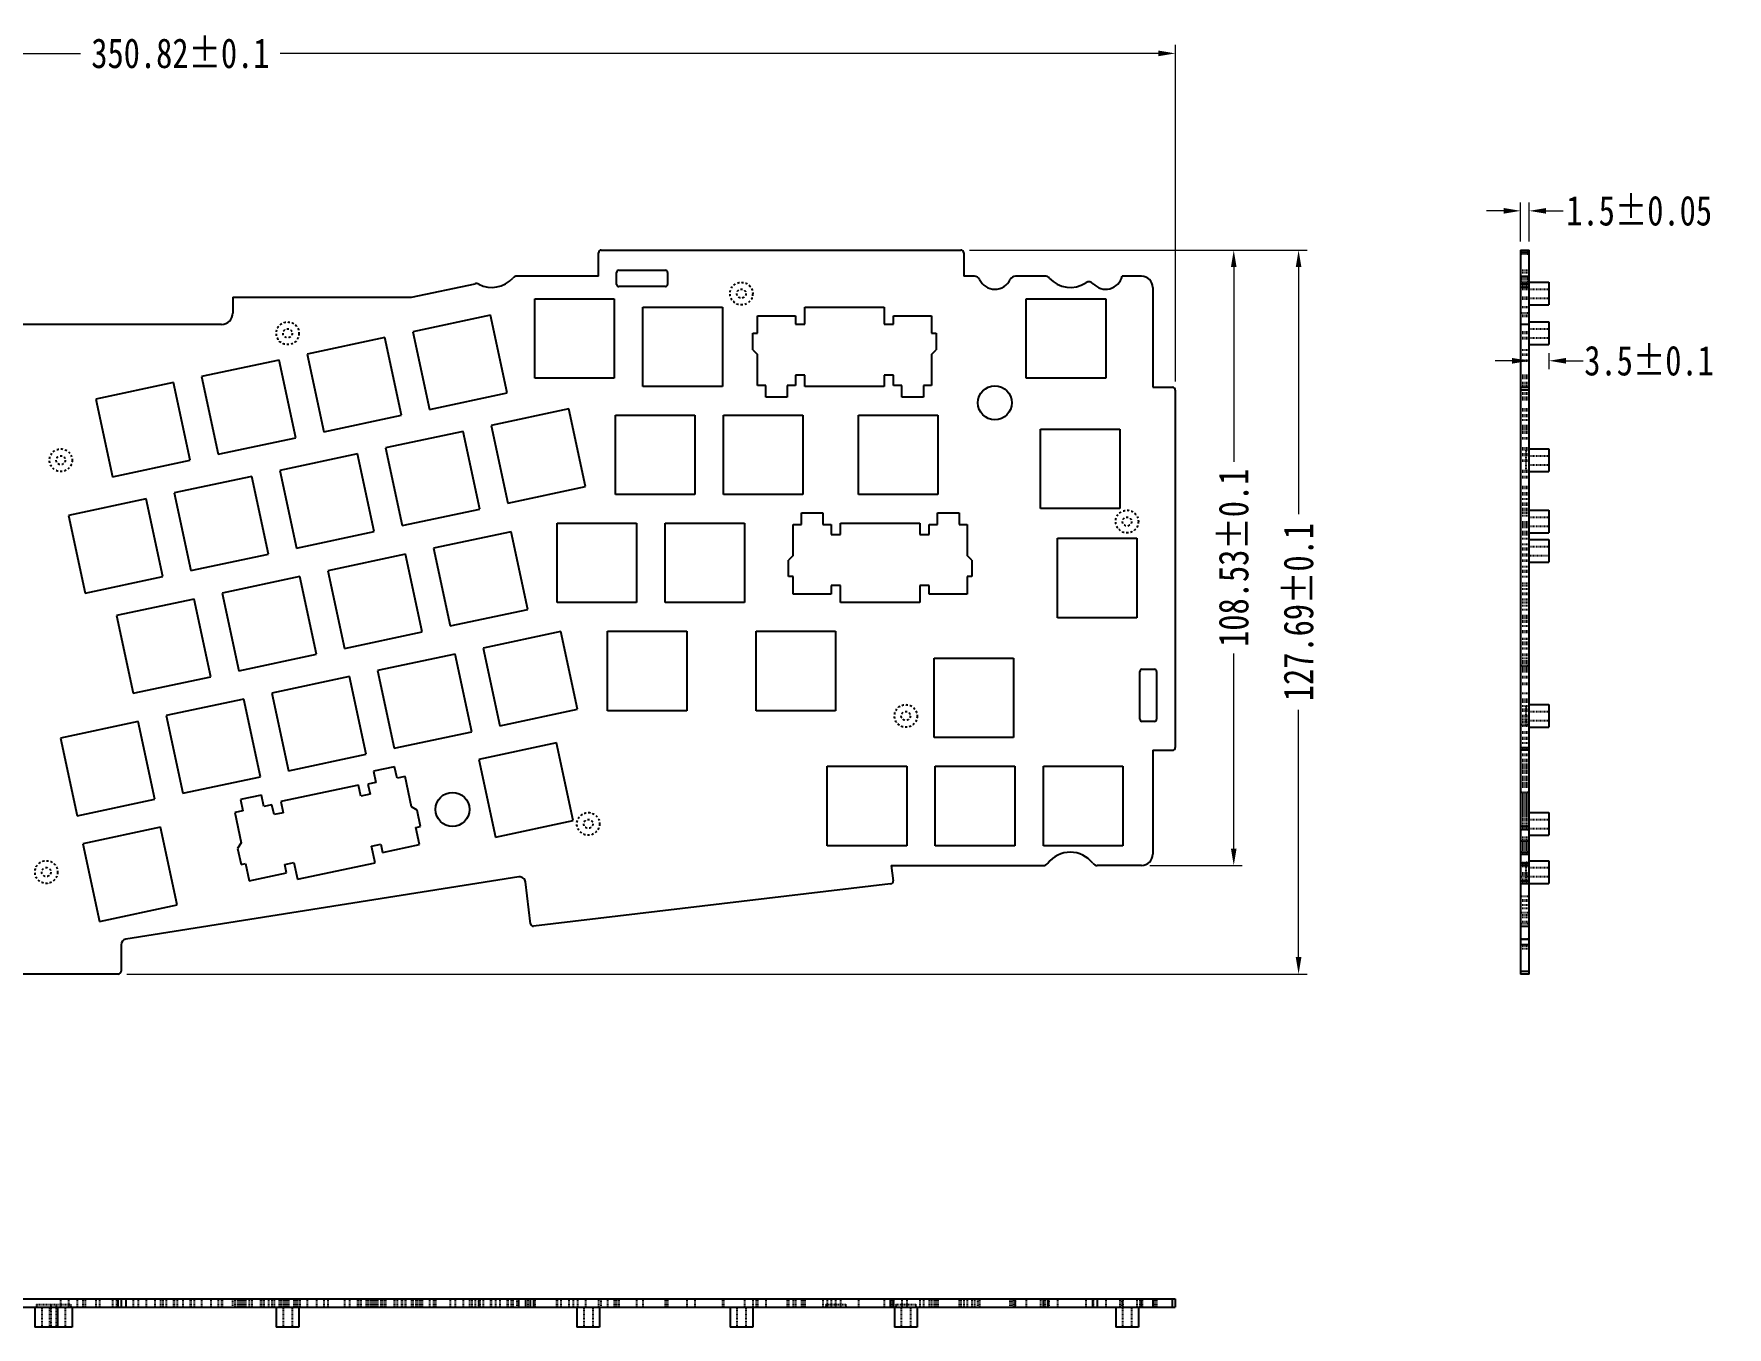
# Model space of a CAD drawing. Header units: inches. Extents: x 0 to 449, y 304 to 532.
# Drawn here: x 150 to 448.6, y 304.1 to 532.1 of the extents above; entities that cross this region are included whole.
import ezdxf

# ---------------------------------------------------------------- set-up
doc = ezdxf.new("R2010")
doc.units = ezdxf.units.IN
doc.header["$LTSCALE"] = 1.21
doc.header["$MEASUREMENT"] = 0
doc.header["$PDMODE"] = 3
doc.header["$PDSIZE"] = 0.3125
doc.linetypes.add('HIDDEN', pattern=[0.2, 0.1, -0.1])
doc.layers.get('0').update_dxf_attribs({"linetype": 'CONTINUOUS'})
doc.layers.get('Defpoints').update_dxf_attribs({"linetype": 'CONTINUOUS'})
doc.layers.add('DEFAULT_2', color=8, linetype='HIDDEN')
doc.styles.get("Standard").update_dxf_attribs({"font": 'txt', "width": 0.8})
doc.dimstyles.new('YanXiu', dxfattribs={"dimscale": 1.5, "dimtxt": 3.5, "dimasz": 2, "dimexe": 1, "dimexo": 1, "dimgap": 1, "dimtad": 0, "dimdsep": 46, "dimtxsty": 'Standard', "dimcen": 0, "dimclrd": 3, "dimclre": 6, "dimclrt": 3, "dimazin": 2, "dimtm": 1e-09, "dimtfac": 1, "dimtofl": 0, "dimtmove": 0, "dimatfit": 3, "dimfxl": 1, "dimlwd": 5, "dimlwe": 5, "dimarcsym": 0})

# ---------------------------------------------------------------- blocks, each defined once
blk = doc.blocks.new('*D2')
at = {"color": 6, "lineweight": 5, "transparency": 16777216}
for p, q in [((0.44, 470.8), (0.44, 530.18)), ((351.27, 470.8), (351.27, 530.18))]:
    blk.add_line(p, q, dxfattribs=at)
at = {"color": 3, "lineweight": 5, "transparency": 16777216}
for p, q in [((3.44, 528.68), (158.25, 528.68)), ((348.27, 528.68), (193.45, 528.68))]:
    blk.add_line(p, q, dxfattribs=at)
at = {"color": 3, "transparency": 16777216}
for points in [[(3.44, 529.18), (3.44, 528.18), (0.44, 528.68)], [(348.27, 529.18), (348.27, 528.18), (351.27, 528.68)]]:
    blk.add_solid(points, dxfattribs=at)
at = {"layer": 'Defpoints', "color": 0, "transparency": 16777216}
for p in [(351.27, 528.68), (0.44, 469.3), (351.27, 469.3)]:
    blk.add_point(p, dxfattribs=at)
at = {"color": 3, "transparency": 16777216, "insert": (175.85, 528.68), "char_height": 5.25, "attachment_point": 5}
blk.add_mtext('350.82%%P0.1', dxfattribs=at)
blk = doc.blocks.new('*D3')
at = {"color": 6, "lineweight": 5, "transparency": 16777216}
for p, q in [((314.95, 494.01), (374.5, 494.01)), ((166.38, 366.32), (374.5, 366.32))]:
    blk.add_line(p, q, dxfattribs=at)
at = {"color": 3, "lineweight": 5, "transparency": 16777216}
for p, q in [((373, 491.01), (373, 447.42)), ((373, 369.32), (373, 412.92))]:
    blk.add_line(p, q, dxfattribs=at)
at = {"color": 3, "transparency": 16777216}
for points in [[(372.5, 491.01), (373.5, 491.01), (373, 494.01)], [(372.5, 369.32), (373.5, 369.32), (373, 366.32)]]:
    blk.add_solid(points, dxfattribs=at)
at = {"layer": 'Defpoints', "color": 0, "transparency": 16777216}
for p in [(313.45, 494.01), (373, 494.01), (164.88, 366.32)]:
    blk.add_point(p, dxfattribs=at)
at = {"color": 3, "transparency": 16777216, "insert": (373, 430.17), "char_height": 5.25, "attachment_point": 5, "rotation": 90}
blk.add_mtext('127.69%%P0.1', dxfattribs=at)
blk = doc.blocks.new('*D4')
at = {"color": 6, "lineweight": 5, "transparency": 16777216}
for p, q in [((314.95, 494.01), (363.07, 494.01)), ((346.8, 385.48), (363.07, 385.48))]:
    blk.add_line(p, q, dxfattribs=at)
at = {"color": 3, "lineweight": 5, "transparency": 16777216}
for p, q in [((361.57, 491.01), (361.57, 456.65)), ((361.57, 388.48), (361.57, 422.85))]:
    blk.add_line(p, q, dxfattribs=at)
at = {"color": 3, "transparency": 16777216}
for points in [[(361.07, 491.01), (362.07, 491.01), (361.57, 494.01)], [(361.07, 388.48), (362.07, 388.48), (361.57, 385.48)]]:
    blk.add_solid(points, dxfattribs=at)
at = {"layer": 'Defpoints', "color": 0, "transparency": 16777216}
for p in [(313.45, 494.01), (345.3, 385.48), (361.57, 385.48)]:
    blk.add_point(p, dxfattribs=at)
at = {"color": 3, "transparency": 16777216, "insert": (361.57, 439.75), "char_height": 5.25, "attachment_point": 5, "rotation": 90}
blk.add_mtext('108.53%%P0.1', dxfattribs=at)
blk = doc.blocks.new('*D5')
at = {"color": 6, "lineweight": 5, "transparency": 16777216}
for p, q in [((412.15, 495.51), (412.15, 502.42)), ((413.65, 495.51), (413.65, 502.42))]:
    blk.add_line(p, q, dxfattribs=at)
at = {"color": 3, "lineweight": 5, "transparency": 16777216}
for p, q in [((409.15, 500.92), (406.15, 500.92)), ((416.65, 500.92), (419.65, 500.92))]:
    blk.add_line(p, q, dxfattribs=at)
at = {"color": 3, "transparency": 16777216}
for points in [[(409.15, 501.42), (409.15, 500.42), (412.15, 500.92)], [(416.65, 501.42), (416.65, 500.42), (413.65, 500.92)]]:
    blk.add_solid(points, dxfattribs=at)
at = {"layer": 'Defpoints', "color": 0, "transparency": 16777216}
for p in [(412.15, 500.92), (412.15, 494.01), (413.65, 494.01)]:
    blk.add_point(p, dxfattribs=at)
at = {"color": 3, "transparency": 16777216, "insert": (433.05, 500.92), "char_height": 5.25, "attachment_point": 5}
blk.add_mtext('1.5%%P0.05', dxfattribs=at)
blk = doc.blocks.new('*D6')
at = {"color": 6, "lineweight": 5, "transparency": 16777216}
for p, q in [((413.65, 475.82), (413.65, 472.98)), ((417.15, 475.82), (417.15, 472.98))]:
    blk.add_line(p, q, dxfattribs=at)
at = {"color": 3, "lineweight": 5, "transparency": 16777216}
for p, q in [((410.65, 474.48), (407.65, 474.48)), ((420.15, 474.48), (423.15, 474.48))]:
    blk.add_line(p, q, dxfattribs=at)
at = {"color": 3, "transparency": 16777216}
for points in [[(410.65, 474.98), (410.65, 473.98), (413.65, 474.48)], [(420.15, 474.98), (420.15, 473.98), (417.15, 474.48)]]:
    blk.add_solid(points, dxfattribs=at)
at = {"layer": 'Defpoints', "color": 0, "transparency": 16777216}
for p in [(413.65, 477.32), (417.15, 477.32), (417.15, 474.48)]:
    blk.add_point(p, dxfattribs=at)
at = {"color": 3, "transparency": 16777216, "insert": (434.8, 474.48), "char_height": 5.25, "attachment_point": 5}
blk.add_mtext('3.5%%P0.1', dxfattribs=at)

msp = doc.modelspace()

# ---------------------------------------------------------------- linework, layer by layer
at = {"color": 7, "linetype": 'Continuous'}
for p, q in [((249.555, 489.4), (249.555, 493.511)), ((250.055, 494.011), (313.455, 494.011)), ((313.955, 493.511), (313.955, 489.4)), ((412.152, 494.011), (412.152, 366.323)), ((412.152, 494.011), (413.652, 494.011)), ((413.652, 493.511), (412.152, 493.511)), ((413.652, 366.323), (413.652, 494.011)), ((252.755, 487.953), (252.755, 490.053)), ((253.155, 490.453), (261.355, 490.453)), ((261.755, 490.053), (261.755, 487.953)), ((216.567, 485.683), (227.791, 488.071)), ((249.555, 489.4), (235.206, 489.4)), ((261.355, 487.553), (253.155, 487.553)), ((315.833, 489.4), (313.955, 489.4)), ((328.303, 489.4), (323.074, 489.4)), ((345.299, 489.4), (341.911, 489.4)), ((347.299, 487.4), (347.299, 469.803)), ((412.152, 489.4), (413.652, 489.4)), ((413.652, 487.4), (412.152, 487.4)), ((413.652, 488.323), (417.152, 488.323)), ((417.152, 488.321), (417.152, 484.324)), ((185.088, 485.683), (185.088, 482.9)), ((185.088, 485.683), (216.567, 485.683)), ((238.349, 471.4), (238.349, 485.4)), ((238.349, 485.4), (252.349, 485.4)), ((252.349, 485.4), (252.349, 471.4)), ((257.399, 483.93), (271.399, 483.93)), ((257.399, 469.93), (257.399, 483.93)), ((271.399, 483.93), (271.399, 469.93)), ((285.949, 483.93), (299.949, 483.93)), ((285.949, 480.93), (285.949, 483.93)), ((299.949, 483.93), (299.949, 480.93)), ((324.995, 485.4), (338.995, 485.4)), ((324.995, 471.4), (324.995, 485.4)), ((338.995, 485.4), (338.995, 471.4)), ((413.652, 484.323), (417.152, 484.323)), ((183.088, 480.9), (107.355, 480.9)), ((230.55, 482.523), (216.856, 479.61)), ((233.463, 468.83), (230.55, 482.523)), ((277.599, 482.43), (284.299, 482.43)), ((277.599, 479.33), (277.599, 482.43)), ((284.299, 482.43), (284.299, 480.93)), ((284.299, 480.93), (285.949, 480.93)), ((299.949, 480.93), (301.599, 480.93)), ((301.599, 482.43), (308.299, 482.43)), ((301.599, 480.93), (301.599, 482.43)), ((308.299, 482.43), (308.299, 479.33)), ((413.652, 481.323), (417.152, 481.323)), ((417.152, 481.321), (417.152, 477.324)), ((211.917, 478.559), (198.223, 475.646)), ((214.83, 464.865), (211.917, 478.559)), ((216.856, 479.61), (219.769, 465.916)), ((276.774, 479.33), (277.599, 479.33)), ((276.774, 476.43), (276.774, 479.33)), ((308.299, 479.33), (309.124, 479.33)), ((309.124, 479.33), (309.124, 476.43)), ((198.223, 475.646), (201.136, 461.952)), ((276.774, 476.43), (277.599, 475.605)), ((277.599, 470.13), (277.599, 475.605)), ((308.299, 475.605), (309.124, 476.43)), ((308.299, 475.605), (308.299, 470.13)), ((413.652, 477.323), (417.152, 477.323)), ((193.284, 474.595), (179.59, 471.682)), ((196.197, 460.901), (193.284, 474.595)), ((285.949, 471.93), (284.299, 471.93)), ((284.299, 471.93), (284.299, 470.13)), ((285.949, 469.93), (285.949, 471.93)), ((301.599, 471.93), (299.949, 471.93)), ((299.949, 471.93), (299.949, 469.93)), ((301.599, 470.13), (301.599, 471.93)), ((174.651, 470.631), (160.957, 467.717)), ((177.564, 456.937), (174.651, 470.631)), ((179.59, 471.682), (182.503, 457.988)), ((219.769, 465.916), (233.463, 468.83)), ((252.349, 471.4), (238.349, 471.4)), ((271.399, 469.93), (257.399, 469.93)), ((279.049, 470.13), (277.599, 470.13)), ((279.049, 468.08), (279.049, 470.13)), ((284.299, 470.13), (282.849, 470.13)), ((282.849, 470.13), (282.849, 468.08)), ((299.949, 469.93), (285.949, 469.93)), ((303.049, 470.13), (301.599, 470.13)), ((303.049, 468.08), (303.049, 470.13)), ((308.299, 470.13), (306.849, 470.13)), ((306.849, 470.13), (306.849, 468.08)), ((338.995, 471.4), (324.995, 471.4)), ((347.299, 469.803), (350.767, 469.803)), ((351.267, 469.303), (351.267, 406.303)), ((412.152, 469.803), (413.652, 469.803)), ((413.652, 469.303), (412.152, 469.303)), ((160.957, 467.717), (163.87, 454.024)), ((244.344, 465.982), (230.65, 463.068)), ((247.257, 452.288), (244.344, 465.982)), ((282.849, 468.08), (279.049, 468.08)), ((306.849, 468.08), (303.049, 468.08)), ((201.136, 461.952), (214.83, 464.865)), ((230.65, 463.068), (233.564, 449.375)), ((252.549, 464.88), (266.549, 464.88)), ((252.549, 450.88), (252.549, 464.88)), ((266.549, 464.88), (266.549, 450.88)), ((271.599, 464.88), (285.599, 464.88)), ((271.599, 450.88), (271.599, 464.88)), ((285.599, 464.88), (285.599, 450.88)), ((295.399, 464.88), (309.399, 464.88)), ((295.399, 450.88), (295.399, 464.88)), ((309.399, 464.88), (309.399, 450.88)), ((182.503, 457.988), (196.197, 460.901)), ((225.711, 462.017), (212.017, 459.104)), ((228.624, 448.324), (225.711, 462.017)), ((327.499, 462.43), (341.499, 462.43)), ((327.499, 448.43), (327.499, 462.43)), ((341.499, 462.43), (341.499, 448.43)), ((163.87, 454.024), (177.564, 456.937)), ((207.078, 458.053), (193.384, 455.14)), ((209.991, 444.36), (207.078, 458.053)), ((212.017, 459.104), (214.931, 445.411)), ((413.652, 458.95), (417.152, 458.95)), ((417.152, 458.95), (417.152, 454.95)), ((188.445, 454.089), (174.751, 451.176)), ((191.358, 440.396), (188.445, 454.089)), ((193.384, 455.14), (196.298, 441.446)), ((413.652, 454.95), (417.152, 454.95)), ((174.751, 451.176), (177.665, 437.482)), ((233.564, 449.375), (247.257, 452.288)), ((266.549, 450.88), (252.549, 450.88)), ((285.599, 450.88), (271.599, 450.88)), ((309.399, 450.88), (295.399, 450.88)), ((169.812, 450.125), (156.118, 447.212)), ((172.725, 436.431), (169.812, 450.125)), ((214.931, 445.411), (228.624, 448.324)), ((341.499, 448.43), (327.499, 448.43)), ((413.652, 448.13), (417.152, 448.13)), ((417.152, 448.128), (417.152, 444.132)), ((156.118, 447.212), (159.032, 433.518)), ((242.249, 445.83), (256.249, 445.83)), ((242.249, 431.83), (242.249, 445.83)), ((256.249, 445.83), (256.249, 431.83)), ((261.299, 445.83), (275.299, 445.83)), ((261.299, 431.83), (261.299, 445.83)), ((275.299, 445.83), (275.299, 431.83)), ((283.879, 445.63), (285.329, 445.63)), ((283.879, 440.155), (283.879, 445.63)), ((285.329, 447.68), (289.129, 447.68)), ((285.329, 445.63), (285.329, 447.68)), ((289.129, 447.68), (289.129, 445.63)), ((289.129, 445.63), (290.579, 445.63)), ((290.579, 445.63), (290.579, 443.83)), ((292.229, 445.83), (306.229, 445.83)), ((292.229, 443.83), (292.229, 445.83)), ((306.229, 445.83), (306.229, 443.83)), ((307.879, 445.63), (309.329, 445.63)), ((307.879, 443.83), (307.879, 445.63)), ((309.329, 447.68), (313.129, 447.68)), ((309.329, 445.63), (309.329, 447.68)), ((313.129, 447.68), (313.129, 445.63)), ((313.129, 445.63), (314.579, 445.63)), ((314.579, 445.63), (314.579, 440.155)), ((196.298, 441.446), (209.991, 444.36)), ((234.184, 444.344), (220.491, 441.43)), ((237.097, 430.65), (234.184, 444.344)), ((290.579, 443.83), (292.229, 443.83)), ((306.229, 443.83), (307.879, 443.83)), ((330.499, 443.18), (344.499, 443.18)), ((330.499, 429.18), (330.499, 443.18)), ((344.499, 443.18), (344.499, 429.18)), ((413.652, 444.13), (417.152, 444.13)), ((413.652, 442.95), (417.152, 442.95)), ((417.152, 442.948), (417.152, 438.952)), ((177.665, 437.482), (191.358, 440.396)), ((215.551, 440.38), (201.858, 437.466)), ((218.464, 426.686), (215.551, 440.38)), ((220.491, 441.43), (223.404, 427.737)), ((283.879, 440.155), (283.054, 439.33)), ((283.054, 436.43), (283.054, 439.33)), ((315.404, 439.33), (314.579, 440.155)), ((315.404, 439.33), (315.404, 436.43)), ((413.652, 438.95), (417.152, 438.95)), ((159.032, 433.518), (172.725, 436.431)), ((196.918, 436.415), (183.225, 433.502)), ((199.831, 422.722), (196.918, 436.415)), ((201.858, 437.466), (204.771, 423.773)), ((283.879, 436.43), (283.054, 436.43)), ((283.879, 433.33), (283.879, 436.43)), ((315.404, 436.43), (314.579, 436.43)), ((314.579, 436.43), (314.579, 433.33)), ((183.225, 433.502), (186.138, 419.809)), ((290.579, 433.33), (283.879, 433.33)), ((292.229, 434.83), (290.579, 434.83)), ((290.579, 434.83), (290.579, 433.33)), ((292.229, 431.83), (292.229, 434.83)), ((307.879, 434.83), (306.229, 434.83)), ((306.229, 434.83), (306.229, 431.83)), ((307.879, 433.33), (307.879, 434.83)), ((314.579, 433.33), (307.879, 433.33)), ((178.285, 432.451), (164.592, 429.538)), ((181.198, 418.758), (178.285, 432.451)), ((223.404, 427.737), (237.097, 430.65)), ((256.249, 431.83), (242.249, 431.83)), ((275.299, 431.83), (261.299, 431.83)), ((306.229, 431.83), (292.229, 431.83)), ((164.592, 429.538), (167.505, 415.844)), ((344.499, 429.18), (330.499, 429.18)), ((204.771, 423.773), (218.464, 426.686)), ((242.931, 426.728), (229.238, 423.815)), ((245.844, 413.035), (242.931, 426.728)), ((251.149, 426.78), (265.149, 426.78)), ((251.149, 412.78), (251.149, 426.78)), ((265.149, 426.78), (265.149, 412.78)), ((277.344, 426.78), (291.344, 426.78)), ((277.344, 412.78), (277.344, 426.78)), ((291.344, 426.78), (291.344, 412.78)), ((186.138, 419.809), (199.831, 422.722)), ((224.298, 422.764), (210.605, 419.851)), ((227.211, 409.071), (224.298, 422.764)), ((229.238, 423.815), (232.151, 410.121)), ((308.749, 422.03), (322.749, 422.03)), ((308.749, 408.03), (308.749, 422.03)), ((322.749, 422.03), (322.749, 408.03)), ((167.505, 415.844), (181.198, 418.758)), ((205.665, 418.8), (191.972, 415.887)), ((208.578, 405.106), (205.665, 418.8)), ((210.605, 419.851), (213.518, 406.157)), ((345.017, 411.303), (345.017, 419.703)), ((345.417, 420.103), (347.567, 420.103)), ((347.967, 419.703), (347.967, 411.303)), ((191.972, 415.887), (194.885, 402.193)), ((187.032, 414.836), (173.339, 411.922)), ((189.945, 401.142), (187.032, 414.836)), ((232.151, 410.121), (245.844, 413.035)), ((265.149, 412.78), (251.149, 412.78)), ((291.344, 412.78), (277.344, 412.78)), ((413.652, 413.85), (417.152, 413.85)), ((417.152, 413.85), (417.152, 409.85)), ((168.399, 410.872), (154.706, 407.958)), ((171.313, 397.178), (168.399, 410.872)), ((173.339, 411.922), (176.252, 398.229)), ((213.518, 406.157), (227.211, 409.071)), ((347.567, 410.903), (345.417, 410.903)), ((413.652, 409.85), (417.152, 409.85)), ((154.706, 407.958), (157.619, 394.265)), ((242.173, 407.091), (228.48, 404.177)), ((245.087, 393.397), (242.173, 407.091)), ((322.749, 408.03), (308.749, 408.03)), ((412.152, 406.303), (413.652, 406.303)), ((194.885, 402.193), (208.578, 405.106)), ((228.48, 404.177), (231.393, 390.484)), ((347.299, 405.803), (350.767, 405.803)), ((347.299, 405.803), (347.299, 387.48)), ((413.652, 405.803), (412.152, 405.803)), ((176.252, 398.229), (189.945, 401.142)), ((210.329, 400.111), (208.91, 399.81)), ((213.619, 402.907), (209.902, 402.116)), ((209.902, 402.116), (210.329, 400.111)), ((214.045, 400.902), (213.619, 402.907)), ((215.464, 401.204), (214.045, 400.902)), ((216.603, 395.849), (215.464, 401.204)), ((289.899, 402.98), (303.899, 402.98)), ((289.899, 388.98), (289.899, 402.98)), ((303.899, 402.98), (303.899, 388.98)), ((308.949, 402.98), (322.949, 402.98)), ((308.949, 388.98), (308.949, 402.98)), ((322.949, 402.98), (322.949, 388.98)), ((327.999, 402.98), (341.999, 402.98)), ((327.999, 388.98), (327.999, 402.98)), ((341.999, 402.98), (341.999, 388.98)), ((157.619, 394.265), (171.313, 397.178)), ((190.144, 397.913), (186.427, 397.122)), ((186.427, 397.122), (186.854, 395.117)), ((190.571, 395.908), (190.144, 397.913)), ((207.255, 399.662), (193.561, 396.749)), ((207.671, 397.706), (207.255, 399.662)), ((209.285, 398.049), (207.671, 397.706)), ((208.91, 399.81), (209.285, 398.049)), ((186.854, 395.117), (185.436, 394.815)), ((185.436, 394.815), (186.575, 389.46)), ((191.989, 396.21), (190.571, 395.908)), ((192.364, 394.449), (191.989, 396.21)), ((193.977, 394.792), (192.364, 394.449)), ((193.561, 396.749), (193.977, 394.792)), ((217.582, 395.213), (216.603, 395.849)), ((218.185, 392.377), (217.582, 395.213)), ((413.652, 394.823), (417.152, 394.823)), ((417.152, 394.821), (417.152, 390.824)), ((172.363, 392.239), (158.67, 389.325)), ((175.277, 378.545), (172.363, 392.239)), ((217.378, 392.205), (218.185, 392.377)), ((218.023, 389.173), (217.378, 392.205)), ((231.393, 390.484), (245.087, 393.397)), ((158.67, 389.325), (161.583, 375.632)), ((186.575, 389.46), (185.94, 388.482)), ((185.94, 388.482), (186.543, 385.645)), ((209.544, 388.903), (211.158, 389.246)), ((210.168, 385.968), (209.544, 388.903)), ((211.158, 389.246), (211.47, 387.779)), ((211.47, 387.779), (218.023, 389.173)), ((303.899, 388.98), (289.899, 388.98)), ((322.949, 388.98), (308.949, 388.98)), ((341.999, 388.98), (327.999, 388.98)), ((413.652, 390.823), (417.152, 390.823)), ((186.543, 385.645), (187.35, 385.817)), ((187.35, 385.817), (187.995, 382.785)), ((194.236, 385.646), (195.85, 385.989)), ((194.549, 384.179), (194.236, 385.646)), ((195.85, 385.989), (196.475, 383.055)), ((196.475, 383.055), (210.168, 385.968)), ((301.187, 385.48), (327.998, 385.48)), ((301.187, 385.48), (301.505, 382.786)), ((345.299, 385.48), (337.494, 385.48)), ((412.152, 387.48), (413.652, 387.48)), ((413.652, 385.48), (412.152, 385.48)), ((413.652, 386.325), (417.152, 386.325)), ((417.152, 386.325), (417.152, 382.325)), ((235.529, 383.46), (166.219, 372.483)), ((187.995, 382.785), (194.549, 384.179)), ((237.551, 375.223), (236.679, 382.59)), ((301.068, 382.231), (238.106, 374.785)), ((412.152, 382.786), (413.652, 382.786)), ((413.652, 382.231), (412.152, 382.231)), ((413.652, 382.325), (417.152, 382.325)), ((161.583, 375.632), (175.277, 378.545)), ((412.152, 374.781), (413.652, 374.781)), ((165.375, 371.495), (165.375, 366.823)), ((412.152, 372.483), (413.652, 372.483)), ((413.652, 371.495), (412.152, 371.495)), ((164.875, 366.323), (144.675, 366.323)), ((412.152, 366.823), (413.652, 366.823)), ((413.652, 366.323), (412.152, 366.323)), ((0.442, 309.082), (351.267, 309.082)), ((0.442, 307.582), (351.267, 307.582)), ((150.201, 307.582), (150.201, 304.082)), ((154.201, 307.582), (154.201, 304.082)), ((156.755, 307.582), (156.755, 304.082)), ((164.875, 307.582), (164.875, 309.082)), ((165.375, 309.082), (165.375, 307.582)), ((166.219, 309.082), (166.219, 307.582)), ((192.755, 307.582), (192.755, 304.082)), ((196.755, 307.582), (196.755, 304.082)), ((235.529, 307.582), (235.529, 309.082)), ((236.679, 309.082), (236.679, 307.582)), ((237.551, 307.582), (237.551, 309.082)), ((238.106, 309.082), (238.106, 307.582)), ((245.755, 307.582), (245.755, 304.082)), ((249.755, 307.582), (249.755, 304.082)), ((272.755, 307.582), (272.755, 304.082)), ((276.755, 307.582), (276.755, 304.082)), ((301.068, 307.582), (301.068, 309.082)), ((301.509, 309.082), (301.509, 307.582)), ((301.749, 307.582), (301.749, 304.082)), ((305.749, 307.582), (305.749, 304.082)), ((327.998, 307.582), (327.998, 309.082)), ((328.791, 309.082), (328.791, 307.582)), ((336.718, 307.582), (336.718, 309.082)), ((337.511, 309.082), (337.511, 307.582)), ((340.755, 307.582), (340.755, 304.082)), ((344.755, 307.582), (344.755, 304.082)), ((345.299, 307.582), (345.299, 309.082)), ((347.299, 309.082), (347.299, 307.582)), ((350.767, 307.582), (350.767, 309.082)), ((351.267, 309.082), (351.267, 307.582)), ((156.755, 304.082), (150.201, 304.082)), ((196.755, 304.082), (192.755, 304.082)), ((249.755, 304.082), (245.755, 304.082)), ((276.755, 304.082), (272.755, 304.082)), ((305.749, 304.082), (301.749, 304.082)), ((344.755, 304.082), (340.755, 304.082))]:
    msp.add_line(p, q, dxfattribs=at)
for centre in [(319.453, 467.071), (223.811, 395.374)]:
    msp.add_circle(centre, 3, dxfattribs=at)
for centre, radius, start, end in [((250.055, 493.511), 0.5, 90, 180), ((313.455, 493.511), 0.5, 0, 90), ((253.155, 490.053), 0.4, 90, 180), ((261.355, 490.053), 0.4, 0, 90), ((227.999, 487.093), 1, 62.66507, 102.01059), ((230.755, 492.423), 5, 242.66507, 317.89538), ((235.206, 488.4), 1, 90, 137.89538), ((253.155, 487.953), 0.4, 180, 270), ((261.355, 487.953), 0.4, 270, 0), ((315.833, 488.4), 1, 25.15066, 90), ((319.453, 490.1), 3, 205.15066, 334.84934), ((323.074, 488.4), 1, 90, 154.84934), ((328.303, 488.4), 1, 42.10462, 90), ((332.755, 492.423), 5, 222.10462, 303.20037), ((336.04, 487.402), 1, 42.40846, 123.20037), ((338.993, 490.1), 3, 222.40846, 346.5066), ((345.299, 487.4), 2, 0, 90), ((183.088, 482.9), 2, 270, 0), ((350.767, 469.303), 0.5, 0, 90), ((345.417, 419.703), 0.4, 90, 180), ((347.567, 419.703), 0.4, 0, 90), ((345.417, 411.303), 0.4, 180, 270), ((347.567, 411.303), 0.4, 270, 0), ((350.767, 406.303), 0.5, 270, 360), ((327.998, 386.48), 1, 270, 322.44567), ((332.755, 382.823), 5, 37.55433, 142.54759), ((337.511, 386.48), 1, 217.55433, 270), ((345.299, 387.48), 2, 270, 0), ((235.686, 382.473), 1, 6.7514, 99), ((301.009, 382.728), 0.5, 276.74492, 6.74492), ((238.048, 375.281), 0.5, 186.7514, 276.74492), ((166.375, 371.495), 1, 99, 180), ((164.875, 366.823), 0.5, 270, 360)]:
    msp.add_arc(centre, radius, start, end, dxfattribs=at)
at = {"layer": 'DEFAULT_2', "color": 8, "linetype": 'HIDDEN'}
for p, q in [((413.652, 493.803), (412.152, 493.803)), ((413.652, 493.303), (412.152, 493.303)), ((412.152, 490.453), (413.652, 490.453)), ((412.152, 490.053), (413.652, 490.053)), ((413.652, 489.07), (412.152, 489.07)), ((413.652, 488.825), (412.152, 488.825)), ((413.652, 488.402), (412.152, 488.402)), ((412.152, 488.239), (413.652, 488.239)), ((412.152, 488.093), (413.652, 488.093)), ((412.152, 488.071), (413.652, 488.071)), ((413.652, 487.981), (412.152, 487.981)), ((412.152, 487.953), (413.652, 487.953)), ((412.152, 487.553), (413.652, 487.553)), ((413.652, 487.423), (412.152, 487.423)), ((412.152, 487.1), (413.652, 487.1)), ((413.652, 487.123), (417.152, 487.123)), ((412.152, 485.683), (413.652, 485.683)), ((412.152, 485.4), (413.652, 485.4)), ((412.152, 484), (413.652, 484)), ((412.152, 483.93), (413.652, 483.93)), ((413.652, 485.523), (417.152, 485.523)), ((413.652, 482.9), (412.152, 482.9)), ((412.152, 482.523), (413.652, 482.523)), ((412.152, 482.43), (413.652, 482.43)), ((412.152, 482.369), (413.652, 482.369)), ((412.152, 480.93), (413.652, 480.93)), ((413.652, 480.9), (412.152, 480.9)), ((412.152, 479.61), (413.652, 479.61)), ((412.152, 479.475), (413.652, 479.475)), ((412.152, 479.33), (413.652, 479.33)), ((412.152, 478.559), (413.652, 478.559)), ((412.152, 478.431), (413.652, 478.431)), ((413.652, 480.123), (417.152, 480.123)), ((413.652, 478.523), (417.152, 478.523)), ((412.152, 476.43), (413.652, 476.43)), ((412.152, 475.646), (413.652, 475.646)), ((412.152, 475.605), (413.652, 475.605)), ((412.152, 475.537), (413.652, 475.537)), ((412.152, 474.595), (413.652, 474.595)), ((412.152, 474.493), (413.652, 474.493)), ((412.152, 471.93), (413.652, 471.93)), ((412.152, 471.682), (413.652, 471.682)), ((412.152, 471.599), (413.652, 471.599)), ((412.152, 471.4), (413.652, 471.4)), ((412.152, 470.631), (413.652, 470.631)), ((412.152, 470.555), (413.652, 470.555)), ((412.152, 470.13), (413.652, 470.13)), ((412.152, 470.071), (413.652, 470.071)), ((412.152, 470), (413.652, 470)), ((412.152, 469.93), (413.652, 469.93)), ((412.152, 468.83), (413.652, 468.83)), ((412.152, 468.672), (413.652, 468.672)), ((412.152, 468.08), (413.652, 468.08)), ((412.152, 467.717), (413.652, 467.717)), ((412.152, 467.661), (413.652, 467.661)), ((412.152, 465.982), (413.652, 465.982)), ((412.152, 465.916), (413.652, 465.916)), ((412.152, 465.778), (413.652, 465.778)), ((412.152, 465.695), (413.652, 465.695)), ((412.152, 464.95), (413.652, 464.95)), ((412.152, 464.88), (413.652, 464.88)), ((412.152, 464.865), (413.652, 464.865)), ((412.152, 464.734), (413.652, 464.734)), ((412.152, 464.071), (413.652, 464.071)), ((412.152, 463.068), (413.652, 463.068)), ((412.152, 462.801), (413.652, 462.801)), ((412.152, 462.43), (413.652, 462.43)), ((412.152, 462.017), (413.652, 462.017)), ((412.152, 461.952), (413.652, 461.952)), ((412.152, 461.84), (413.652, 461.84)), ((412.152, 461.757), (413.652, 461.757)), ((412.152, 460.901), (413.652, 460.901)), ((412.152, 460.796), (413.652, 460.796)), ((412.152, 459.104), (413.652, 459.104)), ((412.152, 458.863), (413.652, 458.863)), ((412.152, 458.053), (413.652, 458.053)), ((412.152, 457.988), (413.652, 457.988)), ((412.152, 457.902), (413.652, 457.902)), ((412.152, 457.819), (413.652, 457.819)), ((412.152, 456.937), (413.652, 456.937)), ((412.152, 456.858), (413.652, 456.858)), ((413.152, 455.2), (413.152, 458.7)), ((413.152, 458.7), (413.652, 458.7)), ((413.652, 457.75), (417.152, 457.75)), ((412.152, 455.14), (413.652, 455.14)), ((412.152, 454.925), (413.652, 454.925)), ((412.152, 454.089), (413.652, 454.089)), ((412.152, 454.024), (413.652, 454.024)), ((412.152, 453.964), (413.652, 453.964)), ((412.152, 453.881), (413.652, 453.881)), ((413.152, 455.2), (413.652, 455.2)), ((413.652, 456.15), (417.152, 456.15)), ((412.152, 452.288), (413.652, 452.288)), ((412.152, 451.997), (413.652, 451.997)), ((412.152, 451.176), (413.652, 451.176)), ((412.152, 450.987), (413.652, 450.987)), ((412.152, 450.95), (413.652, 450.95)), ((412.152, 450.88), (413.652, 450.88)), ((412.152, 450.125), (413.652, 450.125)), ((412.152, 449.375), (413.652, 449.375)), ((412.152, 449.103), (413.652, 449.103)), ((412.152, 448.43), (413.652, 448.43)), ((412.152, 448.324), (413.652, 448.324)), ((412.152, 448.059), (413.652, 448.059)), ((412.152, 447.68), (413.652, 447.68)), ((412.152, 447.212), (413.652, 447.212)), ((412.152, 446.064), (413.652, 446.064)), ((412.152, 445.9), (413.652, 445.9)), ((412.152, 445.83), (413.652, 445.83)), ((412.152, 445.63), (413.652, 445.63)), ((412.152, 445.411), (413.652, 445.411)), ((412.152, 445.165), (413.652, 445.165)), ((413.652, 446.93), (417.152, 446.93)), ((413.652, 445.33), (417.152, 445.33)), ((412.152, 444.36), (413.652, 444.36)), ((412.152, 444.344), (413.652, 444.344)), ((412.152, 444.121), (413.652, 444.121)), ((412.152, 443.83), (413.652, 443.83)), ((412.152, 443.17), (413.652, 443.17)), ((412.152, 442.126), (413.652, 442.126)), ((412.152, 441.446), (413.652, 441.446)), ((412.152, 441.43), (413.652, 441.43)), ((412.152, 441.227), (413.652, 441.227)), ((412.152, 440.396), (413.652, 440.396)), ((412.152, 440.38), (413.652, 440.38)), ((412.152, 440.183), (413.652, 440.183)), ((412.152, 440.155), (417.152, 440.15)), ((412.152, 439.33), (413.652, 439.33)), ((412.152, 439.232), (413.652, 439.232)), ((413.652, 441.75), (417.152, 441.75)), ((412.152, 438.188), (413.652, 438.188)), ((412.152, 437.482), (413.652, 437.482)), ((412.152, 437.466), (413.652, 437.466)), ((412.152, 437.289), (413.652, 437.289)), ((412.152, 436.43), (413.652, 436.43)), ((412.152, 436.415), (413.652, 436.415)), ((412.152, 435.294), (413.652, 435.294)), ((412.152, 434.83), (413.652, 434.83)), ((412.152, 434.25), (413.652, 434.25)), ((412.152, 433.518), (413.652, 433.518)), ((412.152, 433.502), (413.652, 433.502)), ((412.152, 433.33), (413.652, 433.33)), ((412.152, 432.451), (413.652, 432.451)), ((412.152, 432.366), (413.652, 432.366)), ((412.152, 431.9), (413.652, 431.9)), ((412.152, 431.83), (413.652, 431.83)), ((412.152, 431.356), (413.652, 431.356)), ((412.152, 430.65), (413.652, 430.65)), ((412.152, 429.538), (413.652, 429.538)), ((412.152, 429.472), (413.652, 429.472)), ((412.152, 429.18), (413.652, 429.18)), ((412.152, 428.7), (413.652, 428.7)), ((412.152, 428.428), (413.652, 428.428)), ((412.152, 427.737), (413.652, 427.737)), ((412.152, 426.85), (413.652, 426.85)), ((412.152, 426.78), (413.652, 426.78)), ((412.152, 426.728), (413.652, 426.728)), ((412.152, 426.686), (413.652, 426.686)), ((412.152, 426.65), (413.652, 426.65)), ((412.152, 425.534), (413.652, 425.534)), ((412.152, 425.451), (413.652, 425.451)), ((412.152, 424.85), (413.652, 424.85)), ((412.152, 424.49), (413.652, 424.49)), ((412.152, 423.815), (413.652, 423.815)), ((412.152, 423.773), (413.652, 423.773)), ((412.152, 422.764), (413.652, 422.764)), ((412.152, 422.722), (413.652, 422.722)), ((412.152, 422.557), (413.652, 422.557)), ((412.152, 422.03), (413.652, 422.03)), ((412.152, 421.596), (413.652, 421.596)), ((412.152, 421.513), (413.652, 421.513)), ((412.152, 421.175), (413.652, 421.175)), ((413.652, 420.703), (412.152, 420.703)), ((412.152, 420.552), (413.652, 420.552)), ((412.152, 420.35), (413.652, 420.35)), ((412.152, 420.103), (413.652, 420.103)), ((412.152, 419.851), (413.652, 419.851)), ((412.152, 419.809), (413.652, 419.809)), ((412.152, 419.703), (413.652, 419.703)), ((412.152, 418.8), (413.652, 418.8)), ((412.152, 418.758), (413.652, 418.758)), ((412.152, 418.619), (413.652, 418.619)), ((412.152, 417.658), (413.652, 417.658)), ((412.152, 417.575), (413.652, 417.575)), ((412.152, 417.45), (413.652, 417.45)), ((412.152, 415.887), (413.652, 415.887)), ((412.152, 415.844), (413.652, 415.844)), ((412.152, 414.836), (413.652, 414.836)), ((412.152, 414.681), (413.652, 414.681)), ((412.152, 414.35), (413.652, 414.35)), ((412.152, 413.637), (413.652, 413.637)), ((412.152, 413.035), (413.652, 413.035)), ((412.152, 412.85), (413.652, 412.85)), ((412.152, 412.78), (413.652, 412.78)), ((413.152, 413.6), (413.652, 413.6)), ((413.152, 410.1), (413.152, 413.6)), ((413.652, 412.65), (417.152, 412.65)), ((412.152, 411.922), (413.652, 411.922)), ((412.152, 411.754), (413.652, 411.754)), ((412.152, 411.303), (413.652, 411.303)), ((412.152, 410.903), (413.652, 410.903)), ((412.152, 410.872), (413.652, 410.872)), ((412.152, 410.743), (413.652, 410.743)), ((413.652, 410.303), (412.152, 410.303)), ((412.152, 410.121), (413.652, 410.121)), ((412.152, 409.071), (413.652, 409.071)), ((413.152, 410.1), (413.652, 410.1)), ((413.652, 411.05), (417.152, 411.05)), ((412.152, 408.859), (413.652, 408.859)), ((412.152, 408.03), (413.652, 408.03)), ((412.152, 407.958), (413.652, 407.958)), ((412.152, 407.816), (413.652, 407.816)), ((412.152, 407.8), (413.652, 407.8)), ((412.152, 407.091), (413.652, 407.091)), ((412.152, 406.255), (413.652, 406.255)), ((412.152, 406.157), (413.652, 406.157)), ((412.152, 405.106), (413.652, 405.106)), ((412.152, 404.922), (413.652, 404.922)), ((412.152, 404.177), (413.652, 404.177)), ((412.152, 403.878), (413.652, 403.878)), ((412.152, 403.361), (413.652, 403.361)), ((412.152, 402.98), (413.652, 402.98)), ((412.152, 402.907), (413.652, 402.907)), ((412.152, 402.606), (413.652, 402.606)), ((412.152, 402.193), (413.652, 402.193)), ((412.152, 402.116), (413.652, 402.116)), ((412.152, 401.82), (413.652, 401.82)), ((412.152, 401.204), (413.652, 401.204)), ((412.152, 401.142), (413.652, 401.142)), ((412.152, 400.984), (413.652, 400.984)), ((412.152, 400.9), (413.652, 400.9)), ((412.152, 400.6), (413.652, 400.6)), ((412.152, 400.111), (413.652, 400.111)), ((412.152, 399.94), (413.652, 399.94)), ((412.152, 399.81), (413.652, 399.81)), ((412.152, 399.662), (413.652, 399.662)), ((412.152, 399.515), (413.652, 399.515)), ((412.152, 399.369), (413.652, 399.369)), ((413.652, 398.374), (412.152, 398.374)), ((412.152, 398.229), (413.652, 398.229)), ((412.152, 398.049), (413.652, 398.049)), ((412.152, 397.913), (413.652, 397.913)), ((412.152, 397.754), (413.652, 397.754)), ((412.152, 397.706), (413.652, 397.706)), ((412.152, 397.645), (413.652, 397.645)), ((412.152, 397.413), (413.652, 397.413)), ((412.152, 397.178), (413.652, 397.178)), ((412.152, 397.122), (413.652, 397.122)), ((412.152, 397.046), (413.652, 397.046)), ((412.152, 396.859), (413.652, 396.859)), ((412.152, 396.749), (413.652, 396.749)), ((412.152, 396.475), (413.652, 396.475)), ((412.152, 396.21), (413.652, 396.21)), ((412.152, 395.939), (413.652, 395.939)), ((412.152, 395.908), (413.652, 395.908)), ((412.152, 395.849), (413.652, 395.849)), ((412.152, 395.639), (413.652, 395.639)), ((412.152, 395.543), (413.652, 395.543)), ((412.152, 395.213), (413.652, 395.213)), ((412.152, 395.117), (413.652, 395.117)), ((412.152, 394.907), (413.652, 394.907)), ((412.152, 394.853), (413.652, 394.853)), ((412.152, 394.815), (413.652, 394.823)), ((412.152, 394.792), (413.652, 394.792)), ((412.152, 394.554), (413.652, 394.554)), ((412.152, 394.519), (413.652, 394.519)), ((412.152, 394.449), (413.652, 394.449)), ((412.152, 394.265), (413.652, 394.265)), ((412.152, 394.178), (413.652, 394.178)), ((412.152, 393.8), (413.652, 393.8)), ((412.152, 393.397), (413.652, 393.397)), ((412.152, 392.975), (413.652, 392.975)), ((412.152, 392.557), (413.652, 392.557)), ((413.652, 392.374), (412.152, 392.374)), ((412.152, 392.239), (413.652, 392.239)), ((412.152, 392.205), (413.652, 392.205)), ((412.152, 392.069), (413.652, 392.069)), ((412.152, 391.899), (413.652, 391.899)), ((413.652, 391.8), (412.152, 391.8)), ((413.652, 393.623), (417.152, 393.623)), ((413.652, 392.023), (417.152, 392.023)), ((412.152, 390.484), (413.652, 390.484)), ((412.152, 390.081), (413.652, 390.081)), ((413.652, 389.8), (412.152, 389.8)), ((412.152, 389.663), (413.652, 389.663)), ((412.152, 389.46), (413.652, 389.46)), ((412.152, 389.325), (413.652, 389.325)), ((412.152, 389.246), (413.652, 389.246)), ((412.152, 389.197), (413.652, 389.197)), ((412.152, 389.173), (413.652, 389.173)), ((412.152, 388.98), (413.652, 388.98)), ((412.152, 388.948), (413.652, 388.948)), ((412.152, 388.903), (413.652, 388.903)), ((412.152, 388.866), (413.652, 388.866)), ((412.152, 388.664), (413.652, 388.664)), ((412.152, 388.607), (413.652, 388.607)), ((412.152, 388.482), (413.652, 388.482)), ((412.152, 388.219), (413.652, 388.219)), ((413.652, 387.823), (412.152, 387.823)), ((412.152, 387.779), (413.652, 387.779)), ((412.152, 385.989), (413.652, 385.989)), ((412.152, 385.968), (413.652, 385.968)), ((413.652, 385.87), (412.152, 385.87)), ((412.152, 385.817), (413.652, 385.817)), ((412.152, 385.713), (413.652, 385.713)), ((412.152, 385.672), (413.652, 385.672)), ((412.152, 385.645), (413.652, 385.645)), ((412.152, 385.552), (413.652, 385.552)), ((412.152, 385.372), (413.652, 385.372)), ((413.152, 386.075), (413.652, 386.075)), ((413.152, 382.575), (413.152, 386.075)), ((412.152, 384.179), (413.652, 384.179)), ((412.152, 383.904), (413.652, 383.904)), ((413.652, 383.46), (412.152, 383.46)), ((412.152, 383.055), (413.652, 383.055)), ((412.152, 382.59), (413.652, 382.59)), ((412.152, 382.519), (413.652, 382.519)), ((413.152, 382.575), (413.652, 382.575)), ((413.652, 385.125), (417.152, 385.125)), ((413.652, 383.525), (417.152, 383.525)), ((413.652, 379.988), (412.152, 379.988)), ((412.152, 379.424), (413.652, 379.424)), ((412.152, 379.277), (413.652, 379.277)), ((412.152, 378.545), (413.652, 378.545)), ((412.152, 377.987), (413.652, 377.987)), ((413.652, 377.131), (412.152, 377.131)), ((412.152, 376.782), (413.652, 376.782)), ((412.152, 376.383), (413.652, 376.383)), ((412.152, 375.632), (413.652, 375.632)), ((413.652, 375.223), (412.152, 375.223)), ((413.652, 372.518), (412.152, 372.518)), ((412.152, 371.539), (413.652, 371.539)), ((412.152, 371.29), (413.652, 371.29)), ((412.152, 370.858), (413.652, 370.858)), ((150.451, 308.082), (150.451, 307.582)), ((150.451, 308.082), (156.505, 308.082)), ((151.401, 307.582), (151.401, 304.082)), ((152.755, 307.582), (152.755, 304.082)), ((153.005, 308.082), (153.001, 304.082)), ((153.951, 308.082), (153.955, 304.082)), ((154.706, 309.082), (154.706, 307.582)), ((155.555, 307.582), (155.555, 304.082)), ((156.118, 309.082), (156.118, 307.582)), ((156.505, 308.082), (156.505, 307.582)), ((157.619, 309.082), (157.619, 307.582)), ((158.67, 309.082), (158.67, 307.582)), ((159.032, 309.082), (159.032, 307.582)), ((160.957, 309.082), (160.957, 307.582)), ((161.583, 309.082), (161.583, 307.582)), ((163.87, 309.082), (163.87, 307.582)), ((164.592, 309.082), (164.592, 307.582)), ((167.505, 309.082), (167.505, 307.582)), ((168.399, 309.082), (168.399, 307.582)), ((169.812, 309.082), (169.812, 307.582)), ((171.313, 309.082), (171.313, 307.582)), ((172.363, 309.082), (172.363, 307.582)), ((172.725, 309.082), (172.725, 307.582)), ((173.339, 309.082), (173.339, 307.582)), ((174.651, 309.082), (174.651, 307.582)), ((174.751, 309.082), (174.751, 307.582)), ((175.277, 309.082), (175.277, 307.582)), ((176.252, 309.082), (176.252, 307.582)), ((177.564, 309.082), (177.564, 307.582)), ((177.665, 309.082), (177.665, 307.582)), ((178.285, 309.082), (178.285, 307.582)), ((179.59, 309.082), (179.59, 307.582)), ((181.198, 309.082), (181.198, 307.582)), ((182.503, 309.082), (182.503, 307.582)), ((183.088, 309.082), (183.088, 307.582)), ((183.225, 309.082), (183.225, 307.582)), ((185.088, 307.582), (185.088, 309.082)), ((185.436, 309.082), (185.436, 307.582)), ((185.94, 309.082), (185.94, 307.582)), ((186.138, 309.082), (186.138, 307.582)), ((186.427, 309.082), (186.427, 307.582)), ((186.543, 309.082), (186.543, 307.582)), ((186.575, 309.082), (186.575, 307.582)), ((186.854, 309.082), (186.854, 307.582)), ((187.032, 309.082), (187.032, 307.582)), ((187.35, 309.082), (187.35, 307.582)), ((187.995, 309.082), (187.995, 307.582)), ((188.445, 309.082), (188.445, 307.582)), ((189.945, 309.082), (189.945, 307.582)), ((190.144, 309.082), (190.144, 307.582)), ((190.571, 309.082), (190.571, 307.582)), ((191.358, 309.082), (191.358, 307.582)), ((191.972, 309.082), (191.972, 307.582)), ((191.989, 309.082), (191.989, 307.582)), ((192.364, 309.082), (192.364, 307.582)), ((193.284, 309.082), (193.284, 307.582)), ((193.384, 309.082), (193.384, 307.582)), ((193.561, 309.082), (193.561, 307.582)), ((193.955, 307.582), (193.955, 304.082)), ((193.977, 309.082), (193.977, 307.582)), ((194.236, 309.082), (194.236, 307.582)), ((194.549, 309.082), (194.549, 307.582)), ((194.885, 309.082), (194.885, 307.582)), ((195.555, 307.582), (195.555, 304.082)), ((195.85, 309.082), (195.85, 307.582)), ((196.197, 309.082), (196.197, 307.582)), ((196.298, 309.082), (196.298, 307.582)), ((196.475, 309.082), (196.475, 307.582)), ((196.918, 309.082), (196.918, 307.582)), ((198.223, 309.082), (198.223, 307.582)), ((199.831, 309.082), (199.831, 307.582)), ((201.136, 309.082), (201.136, 307.582)), ((201.858, 309.082), (201.858, 307.582)), ((204.771, 309.082), (204.771, 307.582)), ((205.665, 309.082), (205.665, 307.582)), ((207.078, 309.082), (207.078, 307.582)), ((207.255, 309.082), (207.255, 307.582)), ((207.671, 309.082), (207.671, 307.582)), ((208.578, 309.082), (208.578, 307.582)), ((208.91, 309.082), (208.91, 307.582)), ((209.285, 309.082), (209.285, 307.582)), ((209.544, 309.082), (209.544, 307.582)), ((209.902, 309.082), (209.902, 307.582)), ((209.991, 309.082), (209.991, 307.582)), ((210.168, 309.082), (210.168, 307.582)), ((210.329, 309.082), (210.329, 307.582)), ((210.605, 309.082), (210.605, 307.582)), ((211.158, 309.082), (211.158, 307.582)), ((211.47, 309.082), (211.47, 307.582)), ((211.917, 309.082), (211.917, 307.582)), ((212.017, 309.082), (212.017, 307.582)), ((213.518, 309.082), (213.518, 307.582)), ((213.619, 309.082), (213.619, 307.582)), ((214.045, 309.082), (214.045, 307.582)), ((214.83, 309.082), (214.83, 307.582)), ((214.931, 309.082), (214.931, 307.582)), ((215.464, 309.082), (215.464, 307.582)), ((215.551, 309.082), (215.551, 307.582)), ((216.567, 309.082), (216.567, 307.582)), ((216.603, 309.082), (216.603, 307.582)), ((216.856, 309.082), (216.856, 307.582)), ((217.378, 309.082), (217.378, 307.582)), ((217.582, 309.082), (217.582, 307.582)), ((218.023, 309.082), (218.023, 307.582)), ((218.185, 309.082), (218.185, 307.582)), ((218.464, 309.082), (218.464, 307.582)), ((219.769, 309.082), (219.769, 307.582)), ((220.491, 309.082), (220.491, 307.582)), ((220.811, 309.082), (220.811, 307.582)), ((223.404, 309.082), (223.404, 307.582)), ((224.298, 309.082), (224.298, 307.582)), ((225.711, 309.082), (225.711, 307.582)), ((226.811, 309.082), (226.811, 307.582)), ((227.211, 309.082), (227.211, 307.582)), ((227.791, 309.082), (227.791, 307.582)), ((228.459, 307.582), (228.459, 309.082)), ((228.48, 309.082), (228.48, 307.582)), ((228.624, 309.082), (228.624, 307.582)), ((229.238, 309.082), (229.238, 307.582)), ((230.55, 309.082), (230.55, 307.582)), ((230.65, 309.082), (230.65, 307.582)), ((231.393, 309.082), (231.393, 307.582)), ((232.151, 309.082), (232.151, 307.582)), ((233.463, 309.082), (233.463, 307.582)), ((233.564, 309.082), (233.564, 307.582)), ((234.184, 309.082), (234.184, 307.582)), ((234.464, 309.082), (234.464, 307.582)), ((235.206, 307.582), (235.206, 309.082)), ((237.097, 309.082), (237.097, 307.582)), ((238.349, 309.082), (238.349, 307.582)), ((242.173, 309.082), (242.173, 307.582)), ((242.249, 309.082), (242.249, 307.582)), ((242.931, 309.082), (242.931, 307.582)), ((244.344, 309.082), (244.344, 307.582)), ((245.087, 309.082), (245.087, 307.582)), ((245.844, 309.082), (245.844, 307.582)), ((246.955, 307.582), (246.955, 304.082)), ((247.257, 309.082), (247.257, 307.582)), ((248.555, 307.582), (248.555, 304.082)), ((249.555, 309.082), (249.555, 307.582)), ((250.055, 307.582), (250.055, 309.082)), ((251.149, 309.082), (251.149, 307.582)), ((252.349, 309.082), (252.349, 307.582)), ((252.549, 309.082), (252.549, 307.582)), ((252.755, 309.082), (252.755, 307.582)), ((253.155, 309.082), (253.155, 307.582)), ((256.249, 309.082), (256.249, 307.582)), ((257.399, 309.082), (257.399, 307.582)), ((261.299, 309.082), (261.299, 307.582)), ((261.355, 309.082), (261.355, 307.582)), ((261.755, 309.082), (261.755, 307.582)), ((265.149, 309.082), (265.149, 307.582)), ((266.549, 309.082), (266.549, 307.582)), ((271.399, 309.082), (271.399, 307.582)), ((271.599, 309.082), (271.599, 307.582)), ((273.955, 307.582), (273.955, 304.082)), ((275.299, 309.082), (275.299, 307.582)), ((275.555, 307.582), (275.555, 304.082)), ((276.774, 309.082), (276.774, 307.582)), ((277.344, 309.082), (277.344, 307.582)), ((277.599, 309.082), (277.599, 307.582)), ((279.049, 309.082), (279.049, 307.582)), ((282.849, 309.082), (282.849, 307.582)), ((283.054, 309.082), (283.054, 307.582)), ((283.879, 309.082), (283.879, 307.582)), ((284.299, 309.082), (284.299, 307.582)), ((285.329, 309.082), (285.329, 307.582)), ((285.599, 309.082), (285.599, 307.582)), ((285.949, 309.082), (285.949, 307.582)), ((289.129, 309.082), (289.129, 307.582)), ((289.649, 308.082), (293.149, 308.082)), ((289.649, 308.082), (289.649, 307.582)), ((289.899, 309.082), (289.899, 307.582)), ((290.579, 309.082), (290.579, 307.582)), ((291.344, 309.082), (291.344, 307.582)), ((292.229, 309.082), (292.229, 307.582)), ((293.149, 308.082), (293.149, 307.582)), ((295.399, 309.082), (295.399, 307.582)), ((299.949, 309.082), (299.949, 307.582)), ((301.187, 309.082), (301.187, 307.582)), ((301.599, 309.082), (301.599, 307.582)), ((301.999, 308.082), (305.499, 308.082)), ((301.999, 308.082), (301.999, 307.582)), ((302.949, 307.582), (302.949, 304.082)), ((303.049, 309.082), (303.049, 307.582)), ((303.899, 309.082), (303.899, 307.582)), ((304.549, 307.582), (304.549, 304.082)), ((305.499, 308.082), (305.499, 307.582)), ((306.229, 309.082), (306.229, 307.582)), ((306.849, 309.082), (306.849, 307.582)), ((307.879, 309.082), (307.879, 307.582)), ((308.299, 309.082), (308.299, 307.582)), ((308.749, 309.082), (308.749, 307.582)), ((308.949, 309.082), (308.949, 307.582)), ((309.124, 309.082), (309.124, 307.582)), ((309.329, 309.082), (309.329, 307.582)), ((309.399, 309.082), (309.399, 307.582)), ((313.129, 309.082), (313.129, 307.582)), ((313.455, 309.082), (313.455, 307.582)), ((313.955, 309.082), (313.955, 307.582)), ((314.579, 309.082), (314.579, 307.582)), ((315.404, 309.082), (315.404, 307.582)), ((315.833, 309.082), (315.833, 307.582)), ((316.453, 307.582), (316.453, 309.082)), ((316.738, 309.082), (316.738, 307.582)), ((322.169, 307.582), (322.169, 309.082)), ((322.453, 307.582), (322.453, 309.082)), ((322.749, 309.082), (322.749, 307.582)), ((322.949, 309.082), (322.949, 307.582)), ((323.074, 307.582), (323.074, 309.082)), ((324.995, 309.082), (324.995, 307.582)), ((327.499, 309.082), (327.499, 307.582)), ((328.303, 309.082), (328.303, 307.582)), ((329.045, 307.582), (329.045, 309.082)), ((330.499, 309.082), (330.499, 307.582)), ((335.492, 309.082), (335.492, 307.582)), ((336.778, 309.082), (336.778, 307.582)), ((338.995, 309.082), (338.995, 307.582)), ((341.499, 309.082), (341.499, 307.582)), ((341.911, 307.582), (341.911, 309.082)), ((341.955, 307.582), (341.955, 304.082)), ((341.999, 309.082), (341.999, 307.582)), ((343.555, 307.582), (343.555, 304.082)), ((344.499, 309.082), (344.499, 307.582)), ((345.017, 309.082), (345.017, 307.582)), ((345.417, 309.082), (345.417, 307.582)), ((347.567, 309.082), (347.567, 307.582)), ((347.967, 309.082), (347.967, 307.582))]:
    msp.add_line(p, q, dxfattribs=at)
at = {"layer": 'DEFAULT_2', "color": 2, "linetype": 'HIDDEN', "ltscale": 3}
for centre, radius in [((274.755, 486.323), 2), ((274.755, 486.323), 0.8), ((194.755, 479.323), 2), ((194.755, 479.323), 0.8), ((154.755, 456.95), 2), ((154.755, 456.95), 0.8), ((342.755, 446.13), 2), ((342.755, 446.13), 0.8), ((303.749, 411.85), 2), ((303.749, 411.85), 0.8), ((247.755, 392.823), 2), ((247.755, 392.823), 0.8), ((152.201, 384.325), 2), ((152.201, 384.325), 0.8)]:
    msp.add_circle(centre, radius, dxfattribs=at)

# ---------------------------------------------------------------- dimensions: what is measured, and where the dimension line sits
for base, p1, p2, picture, middle in [((351.2667, 528.6826), (0.4424, 469.3033), (351.2667, 469.3033), '*D2', (175.8546, 528.6826)), ((417.152, 474.483), (413.652, 477.323), (417.152, 477.324), '*D6', (434.802, 474.483))]:
    dim = msp.add_linear_dim(base=base, p1=p1, p2=p2, text='<>%%P0.1', dimstyle='YanXiu')
    dim.commit()
    dim.dimension.update_dxf_attribs({"geometry": picture, "text_midpoint": middle})
dim = msp.add_linear_dim(base=(412.152, 500.923), p1=(413.652, 494.011), p2=(412.152, 494.011), text='<>%%P0.05', dimstyle='YanXiu')
dim.commit()
dim.dimension.update_dxf_attribs({"geometry": '*D5', "text_midpoint": (433.052, 500.923), "dimtype": 160})
for base, p1, p2, picture, middle in [((372.999, 494.011), (164.875, 366.323), (313.455, 494.011), '*D3', (372.999, 430.167)), ((361.569, 385.48), (313.455, 494.011), (345.299, 385.48), '*D4', (361.569, 439.745))]:
    dim = msp.add_linear_dim(base=base, p1=p1, p2=p2, angle=90, text='<>%%P0.1', dimstyle='YanXiu')
    dim.commit()
    dim.dimension.update_dxf_attribs({"geometry": picture, "text_midpoint": middle})

doc.saveas('drawing.dxf')
